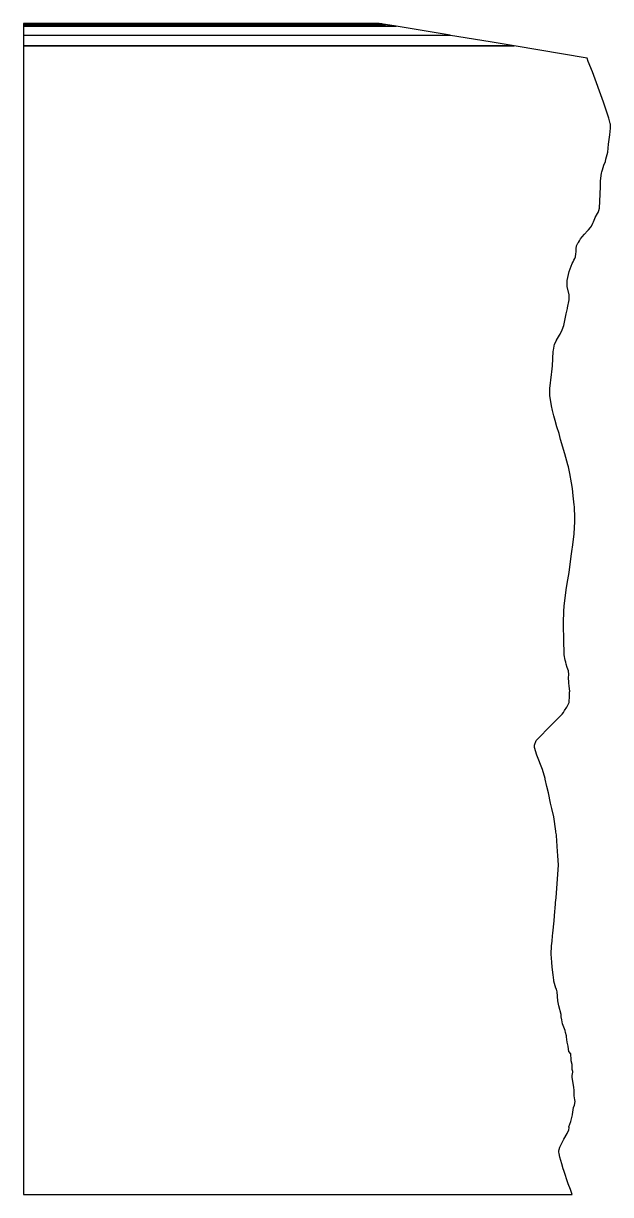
# Model space of a CAD drawing. Extents: x -56 to 36, y -92 to 92.
import ezdxf

# ---------------------------------------------------------------- set-up
doc = ezdxf.new("R2010")
doc.units = 0
doc.layers.add('35_105000', color=7, linetype='CONTINUOUS')

msp = doc.modelspace()

# ---------------------------------------------------------------- linework, layer by layer
at = {"layer": '35_105000', "color": 5}
for points in [[(-56.17, 91.79401), (0.115, 91.79301), (-0.309, 91.86401), (-56.17, 91.86401), (-56.17, 91.79401)], [(-43.953, 91.75301), (0.352, 91.75301), (0.146, 91.788), (-56.17, 91.788), (-56.17, 91.75301), (-43.953, 91.75301)], [(-56.17, 91.741), (-56.17, 91.69701), (0.697, 91.69701), (0.359, 91.75301), (-56.17, 91.75301), (-56.17, 91.741)], [(-56.17, 91.519), (-56.17, 91.41601), (2.372, 91.41601), (0.722, 91.691), (-56.17, 91.691), (-56.17, 91.519)], [(-56.17, 90.55501), (-56.17, 90.00001), (10.863, 90.00001), (2.399, 91.412), (-56.17, 91.412), (-56.17, 90.55501)], [(17.169, 88.94601), (10.908, 89.992), (-56.17, 89.992), (-56.17, 88.32101), (20.921, 88.32101), (17.169, 88.94601)], [(-56.17, 82.81001), (-56.17, -92.11401), (30.035, -92.11401), (29.753, -91.313), (29.378, -90.428), (28.7, -88.35201), (28.605, -88.092), (28.378, -87.27801), (28.097, -86.219), (27.963, -85.66), (27.917, -85.43501), (27.95, -85.283), (27.972, -85.021), (28.096, -84.687), (28.725, -83.409), (29.241, -82.53201), (29.479, -81.967), (29.531, -81.617), (29.51, -81.467), (29.642, -81.041), (29.791, -80.63901), (30.091, -79.577), (30.09, -79.547), (30.101, -79.51401), (30.258, -78.422), (30.389, -78.07101), (30.504, -77.48), (30.459, -77.21201), (30.319, -76.593), (30.321, -76.317), (30.341, -76.258), (30.338, -75.66801), (30.28, -75.32301), (30.263, -75.26701), (30.021, -73.646), (30.009, -73.527), (30.021, -73.427), (30.124, -72.869), (30.117, -72.761), (30.008, -72.486), (30.027, -71.89301), (30.043, -71.673), (29.892, -71.107), (29.874, -70.58801), (29.82, -70.368), (29.807, -70.01701), (29.527, -69.62), (29.454, -69.26801), (29.403, -68.811), (29.243, -68.19601), (29.141, -67.328), (29.13, -67.152), (28.971, -66.674), (28.93, -66.317), (28.522, -65.305), (28.421, -64.668), (28.314, -64.173), (28.274, -63.834), (27.948, -62.486), (27.799, -61.667), (27.65, -60.245), (27.555, -59.87), (27.482, -59.704), (27.155, -58.574), (27.146, -58.41), (27.017, -57.575), (26.907, -56.365), (26.851, -55.621), (26.772, -54.971), (26.746, -54.361), (26.794, -53.06), (26.876, -52.281), (26.924, -51.463), (26.978, -51.072), (27.182, -49.12), (27.287, -47.573), (27.341, -47.176), (27.425, -46.373), (27.421, -46.238), (27.523, -45.498), (27.72, -42.538), (27.854, -40.389), (27.77, -38.83), (27.722, -38.212), (27.555, -35.68), (27.546, -35.579), (27.48, -35.201), (27.481, -35.041), (27.159, -32.792), (26.828, -31.455), (26.633, -30.625), (26.284, -29.024), (26.071, -27.995), (25.789, -26.86), (25.782, -26.757), (25.379, -25.314), (24.472, -23.079), (24.092, -21.881), (24.104, -21.51), (24.367, -20.806), (24.44, -20.718), (26.759, -18.303), (28.15, -16.971), (28.455, -16.645), (28.667, -16.388), (28.838, -16.072), (29.163, -15.546), (29.531, -14.796), (29.621, -13.782), (29.603, -13.207), (29.655, -13.045), (29.555, -12.26), (29.498, -11.72), (29.493, -11.519), (29.462, -11.04), (29.439, -10.927), (29.492, -10.389), (29.443, -9.863), (29.235, -9.337), (29.071, -8.81), (29.025, -8.456), (28.927, -8.188), (28.788, -7.309), (28.788, -6.628), (28.743, -5.542), (28.694, -5.251), (28.645, -2.401), (28.708, -0.362), (28.755, 0.193), (28.789, 0.36), (29.147, 3.25), (29.333, 4.444), (29.532, 5.625), (29.735, 6.902), (29.947, 8.559), (29.971, 8.897), (30.153, 9.93), (30.337, 11.694), (30.439, 13.607), (30.442, 13.996), (30.427, 14.209), (30.373, 15.908), (30.355, 16.261), (30.202, 17.677), (30.065, 18.787), (29.927, 19.685), (29.656, 21.137), (29.429, 22.211), (29.336, 22.522), (28.866, 24.256), (28.211, 26.528), (27.961, 27.439), (27.594, 28.481), (27.335, 29.462), (27.157, 30.221), (26.945, 31.067), (26.793, 31.79), (26.542, 33.388), (26.515, 34.131), (26.502, 34.31), (26.514, 34.488), (26.762, 36.728), (26.833, 37.149), (26.911, 38.086), (27.063, 40.327), (27.109, 40.543), (27.26, 41.495), (27.548, 42.045), (27.561, 42.082), (27.903, 42.648), (28.025, 42.879), (28.143, 43.07), (28.439, 43.752), (28.703, 44.43), (29.102, 46.248), (29.298, 47.071), (29.311, 47.209), (29.553, 48.447), (29.561, 48.697), (29.53, 49.212), (29.261, 50.539), (29.222, 50.986), (29.265, 51.484), (29.56, 52.875), (30.011, 54.149), (30.204, 54.412), (30.302, 54.67), (30.463, 54.93), (30.529, 55.205), (30.582, 55.671), (30.64, 55.988), (30.645, 56.449), (30.699, 56.95), (30.892, 57.327), (31.02, 57.461), (31.157, 57.711), (31.36, 58.048), (31.576, 58.348), (31.954, 58.759), (32.43, 59.256), (32.591, 59.458), (32.885, 59.785), (33.057, 60.011), (33.262, 60.478), (33.375, 60.7), (33.608, 61.222), (33.66, 61.359), (34.004, 62.004), (34.112, 62.141), (34.227, 62.475), (34.297, 62.82), (34.397, 63.954), (34.459, 66.173), (34.451, 66.777), (34.457, 67.131), (34.645, 68.348), (34.681, 68.528), (34.797, 68.869), (35.013, 69.589), (35.237, 70.188), (35.313, 70.52901), (35.625, 71.646), (35.746, 72.901), (35.953, 74.354), (36.059, 75.401), (36.023, 76.027), (36.004, 76.149), (35.859, 76.79), (35.804, 76.967), (34.93, 79.50201), (33.203, 84.26501), (32.557, 85.885), (32.362, 86.411), (20.936, 88.31901), (-56.17, 88.31901), (-56.17, 82.81001)]]:
    msp.add_lwpolyline(points, dxfattribs=at)

doc.saveas('drawing.dxf')
